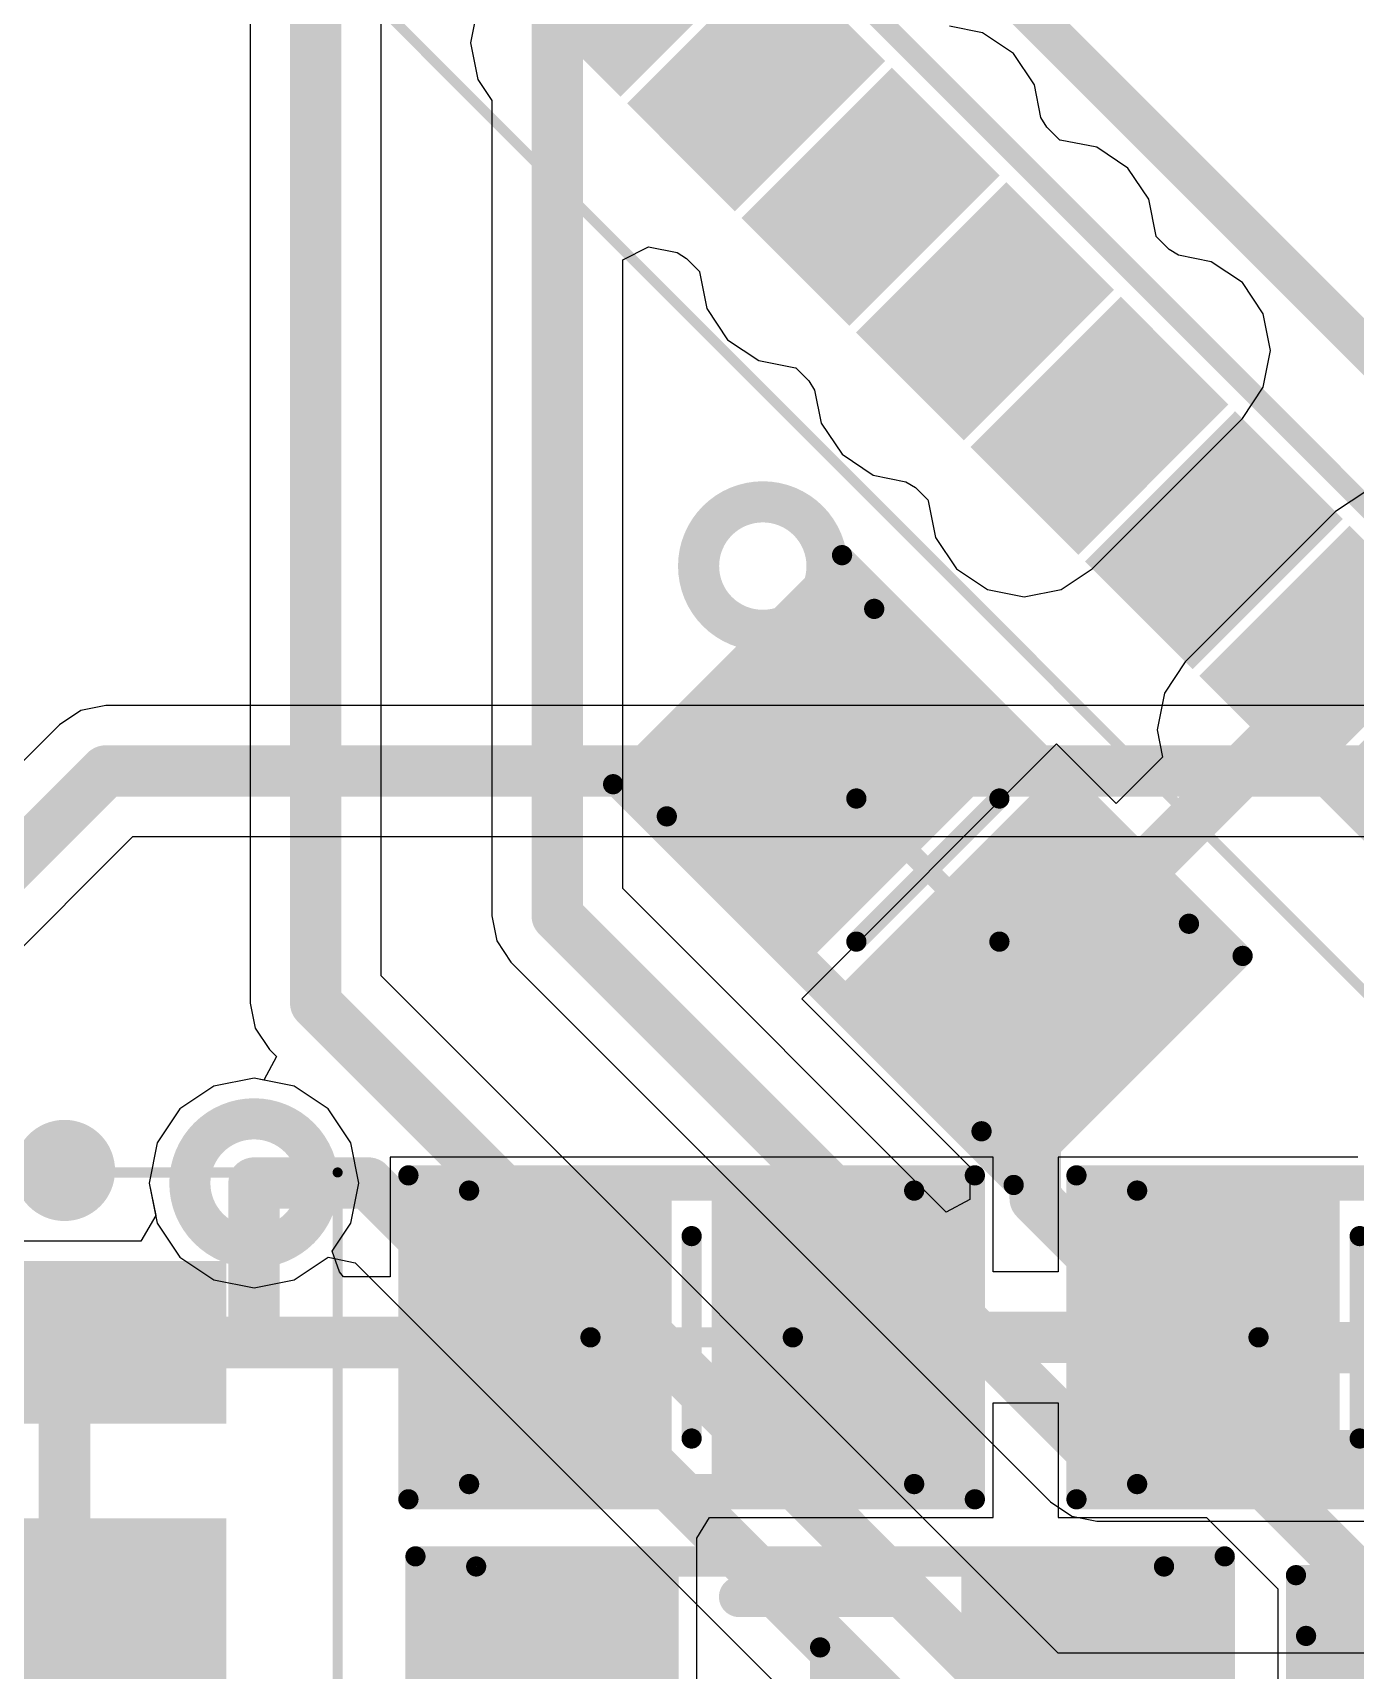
# Model space of a CAD drawing. Header units: millimetres. Extents: x 0.91 to 3, y 1 to 3.
# Drawn here: x 1.6049 to 1.8623, y 1.6153 to 1.9337 of the extents above; entities that cross this region are included whole.
import ezdxf

# ---------------------------------------------------------------- set-up
doc = ezdxf.new("R2010")
doc.units = ezdxf.units.MM
doc.header["$MEASUREMENT"] = 0
for name, color, linetype in [('BottomLayer', 5, 'Continuous'), ('BottomOverlay', 54, 'Continuous'), ('BottomPaste', 16, 'Continuous'), ('BottomSolder', 6, 'Continuous'), ('Mechanical13', 56, 'Continuous'), ('Mechanical15', 56, 'Continuous'), ('MultiLayer', 9, 'Continuous'), ('TopLayer', 1, 'Continuous'), ('TopOverlay', 2, 'Continuous'), ('TopPaste', 8, 'Continuous'), ('TopSolder', 216, 'Continuous')]:
    doc.layers.add(name, color=color, linetype=linetype)

# ---------------------------------------------------------------- blocks, each defined once
blk = doc.blocks.new('C0805_B_119')
at = {"layer": 'BottomLayer'}
for points, const_width in [([(-0.04036, 0.02756), (-0.04036, -0.02756)], 0.02165), ([(-0.0187, 0.02756), (-0.0187, -0.02756)], 0.02165), ([(0.0187, 0.02756), (0.0187, -0.02756)], 0.02165), ([(0.04035, 0.02756), (0.04035, -0.02756)], 0.02165), ([(-0.00787, 0.01378), (-0.05118, 0.01378)], 0.02756), ([(0.05118, 0.01378), (0.00787, 0.01378)], 0.02756), ([(-0.00787, -0.01378), (-0.05118, -0.01378)], 0.02756), ([(0.05118, -0.01378), (0.00787, -0.01378)], 0.02756)]:
    blk.add_lwpolyline(points, dxfattribs=dict(at, const_width=const_width))
at = {"layer": 'BottomLayer', "const_width": 0.02165}
for points in [[(-0.04036, 0, 1), (-0.0187, 0, 1)], [(0.0187, 0, 1), (0.04035, 0, 1)]]:
    blk.add_lwpolyline(points, format="xyb", close=True, dxfattribs=at)
at = {"layer": 'BottomPaste'}
for points, const_width in [([(-0.04036, 0.02756), (-0.04036, -0.02756)], 0.02165), ([(-0.0187, 0.02756), (-0.0187, -0.02756)], 0.02165), ([(0.0187, 0.02756), (0.0187, -0.02756)], 0.02165), ([(0.04035, 0.02756), (0.04035, -0.02756)], 0.02165), ([(-0.00787, 0.01378), (-0.05118, 0.01378)], 0.02756), ([(0.05118, 0.01378), (0.00787, 0.01378)], 0.02756), ([(-0.00787, -0.01378), (-0.05118, -0.01378)], 0.02756), ([(0.05118, -0.01378), (0.00787, -0.01378)], 0.02756)]:
    blk.add_lwpolyline(points, dxfattribs=dict(at, const_width=const_width))
at = {"layer": 'BottomPaste', "const_width": 0.02165}
for points in [[(-0.04036, 0, 1), (-0.0187, 0, 1)], [(0.0187, 0, 1), (0.04035, 0, 1)]]:
    blk.add_lwpolyline(points, format="xyb", close=True, dxfattribs=at)
at = {"layer": 'BottomSolder'}
for points, const_width in [([(-0.04236, 0.03156), (-0.04236, -0.03156)], 0.02565), ([(-0.0167, 0.03156), (-0.0167, -0.03156)], 0.02565), ([(0.0167, 0.03156), (0.0167, -0.03156)], 0.02565), ([(0.04235, 0.03156), (0.04235, -0.03156)], 0.02565), ([(-0.00387, 0.01578), (-0.05518, 0.01578)], 0.03156), ([(0.05518, 0.01578), (0.00387, 0.01578)], 0.03156), ([(-0.00387, -0.01578), (-0.05518, -0.01578)], 0.03156), ([(0.05518, -0.01578), (0.00387, -0.01578)], 0.03156)]:
    blk.add_lwpolyline(points, dxfattribs=dict(at, const_width=const_width))
at = {"layer": 'BottomSolder', "const_width": 0.02565}
for points in [[(-0.04236, 0, 1), (-0.0167, 0, 1)], [(0.0167, 0, 1), (0.04235, 0, 1)]]:
    blk.add_lwpolyline(points, format="xyb", close=True, dxfattribs=at)
at = {"layer": 'Mechanical13', "const_width": 0.00394}
for points in [[(0.04331, 0.02854), (-0.04331, 0.02854)], [(-0.04331, 0.02854), (-0.04331, -0.02854)], [(0.04331, 0.02854), (0.04331, -0.02854)], [(0.04331, -0.02854), (-0.04331, -0.02854)]]:
    blk.add_lwpolyline(points, dxfattribs=at)
at = {"layer": 'Mechanical13', "const_width": 0.00197}
for points in [[(-0.04429, 0.02854, 1), (-0.04232, 0.02854, 1)], [(-0.04429, 0.02854, 1), (-0.04232, 0.02854, 1)], [(0.04232, 0.02854, 1), (0.04429, 0.02854, 1)], [(0.04232, 0.02854, 1), (0.04429, 0.02854, 1)], [(-0.04429, -0.02854, 1), (-0.04232, -0.02854, 1)], [(-0.04429, -0.02854, 1), (-0.04232, -0.02854, 1)], [(0.04232, -0.02854, 1), (0.04429, -0.02854, 1)], [(0.04232, -0.02854, 1), (0.04429, -0.02854, 1)]]:
    blk.add_lwpolyline(points, format="xyb", close=True, dxfattribs=at)
at = {"layer": 'Mechanical15', "const_width": 0.00394}
for points in [[(0.05512, 0.0315), (-0.05512, 0.0315)], [(-0.05512, 0.0315), (-0.05512, -0.0315)], [(0.05512, 0.0315), (0.05512, -0.0315)], [(0, 0.01968), (0, -0.01969)], [(0.01969, 0), (-0.01968, 0)], [(0.05512, -0.0315), (-0.05512, -0.0315)]]:
    blk.add_lwpolyline(points, dxfattribs=at)
at = {"layer": 'Mechanical15', "const_width": 0.00197}
for points in [[(-0.0561, 0.0315, 1), (-0.05413, 0.0315, 1)], [(-0.0561, 0.0315, 1), (-0.05413, 0.0315, 1)], [(0.05413, 0.0315, 1), (0.0561, 0.0315, 1)], [(0.05413, 0.0315, 1), (0.0561, 0.0315, 1)], [(-0.00098, 0.01968, 1), (0.00098, 0.01968, 1)], [(-0.02067, 0, 1), (-0.0187, 0, 1)], [(0.0187, 0, 1), (0.02067, 0, 1)], [(-0.00098, -0.01969, 1), (0.00098, -0.01969, 1)], [(-0.0561, -0.0315, 1), (-0.05413, -0.0315, 1)], [(-0.0561, -0.0315, 1), (-0.05413, -0.0315, 1)], [(0.05413, -0.0315, 1), (0.0561, -0.0315, 1)], [(0.05413, -0.0315, 1), (0.0561, -0.0315, 1)]]:
    blk.add_lwpolyline(points, format="xyb", close=True, dxfattribs=at)
blk = doc.blocks.new('C0805_B_121')
at = {"layer": 'BottomLayer'}
for points, const_width in [([(-0.04036, 0.02756), (-0.04036, -0.02756)], 0.02165), ([(-0.0187, 0.02756), (-0.0187, -0.02756)], 0.02165), ([(0.0187, 0.02756), (0.0187, -0.02756)], 0.02165), ([(0.04035, 0.02756), (0.04035, -0.02756)], 0.02165), ([(-0.00787, 0.01378), (-0.05118, 0.01378)], 0.02756), ([(0.05118, 0.01378), (0.00787, 0.01378)], 0.02756), ([(-0.00787, -0.01378), (-0.05118, -0.01378)], 0.02756), ([(0.05118, -0.01378), (0.00787, -0.01378)], 0.02756)]:
    blk.add_lwpolyline(points, dxfattribs=dict(at, const_width=const_width))
at = {"layer": 'BottomLayer', "const_width": 0.02165}
for points in [[(-0.04036, 0, 1), (-0.0187, 0, 1)], [(0.0187, 0, 1), (0.04035, 0, 1)]]:
    blk.add_lwpolyline(points, format="xyb", close=True, dxfattribs=at)
at = {"layer": 'BottomPaste'}
for points, const_width in [([(-0.04036, 0.02756), (-0.04036, -0.02756)], 0.02165), ([(-0.0187, 0.02756), (-0.0187, -0.02756)], 0.02165), ([(0.0187, 0.02756), (0.0187, -0.02756)], 0.02165), ([(0.04035, 0.02756), (0.04035, -0.02756)], 0.02165), ([(-0.00787, 0.01378), (-0.05118, 0.01378)], 0.02756), ([(0.05118, 0.01378), (0.00787, 0.01378)], 0.02756), ([(-0.00787, -0.01378), (-0.05118, -0.01378)], 0.02756), ([(0.05118, -0.01378), (0.00787, -0.01378)], 0.02756)]:
    blk.add_lwpolyline(points, dxfattribs=dict(at, const_width=const_width))
at = {"layer": 'BottomPaste', "const_width": 0.02165}
for points in [[(-0.04036, 0, 1), (-0.0187, 0, 1)], [(0.0187, 0, 1), (0.04035, 0, 1)]]:
    blk.add_lwpolyline(points, format="xyb", close=True, dxfattribs=at)
at = {"layer": 'BottomSolder'}
for points, const_width in [([(-0.04236, 0.03156), (-0.04236, -0.03156)], 0.02565), ([(-0.0167, 0.03156), (-0.0167, -0.03156)], 0.02565), ([(0.0167, 0.03156), (0.0167, -0.03156)], 0.02565), ([(0.04235, 0.03156), (0.04235, -0.03156)], 0.02565), ([(-0.00387, 0.01578), (-0.05518, 0.01578)], 0.03156), ([(0.05518, 0.01578), (0.00387, 0.01578)], 0.03156), ([(-0.00387, -0.01578), (-0.05518, -0.01578)], 0.03156), ([(0.05518, -0.01578), (0.00387, -0.01578)], 0.03156)]:
    blk.add_lwpolyline(points, dxfattribs=dict(at, const_width=const_width))
at = {"layer": 'BottomSolder', "const_width": 0.02565}
for points in [[(-0.04236, 0, 1), (-0.0167, 0, 1)], [(0.0167, 0, 1), (0.04235, 0, 1)]]:
    blk.add_lwpolyline(points, format="xyb", close=True, dxfattribs=at)
at = {"layer": 'Mechanical13', "const_width": 0.00394}
for points in [[(0.04331, 0.02854), (-0.04331, 0.02854)], [(-0.04331, 0.02854), (-0.04331, -0.02854)], [(0.04331, 0.02854), (0.04331, -0.02854)], [(0.04331, -0.02854), (-0.04331, -0.02854)]]:
    blk.add_lwpolyline(points, dxfattribs=at)
at = {"layer": 'Mechanical13', "const_width": 0.00197}
for points in [[(-0.04429, 0.02854, 1), (-0.04232, 0.02854, 1)], [(-0.04429, 0.02854, 1), (-0.04232, 0.02854, 1)], [(0.04232, 0.02854, 1), (0.04429, 0.02854, 1)], [(0.04232, 0.02854, 1), (0.04429, 0.02854, 1)], [(-0.04429, -0.02854, 1), (-0.04232, -0.02854, 1)], [(-0.04429, -0.02854, 1), (-0.04232, -0.02854, 1)], [(0.04232, -0.02854, 1), (0.04429, -0.02854, 1)], [(0.04232, -0.02854, 1), (0.04429, -0.02854, 1)]]:
    blk.add_lwpolyline(points, format="xyb", close=True, dxfattribs=at)
at = {"layer": 'Mechanical15', "const_width": 0.00394}
for points in [[(0.05512, 0.0315), (-0.05512, 0.0315)], [(-0.05512, 0.0315), (-0.05512, -0.0315)], [(0.05512, 0.0315), (0.05512, -0.0315)], [(0, 0.01968), (0, -0.01969)], [(0.01969, 0), (-0.01968, 0)], [(0.05512, -0.0315), (-0.05512, -0.0315)]]:
    blk.add_lwpolyline(points, dxfattribs=at)
at = {"layer": 'Mechanical15', "const_width": 0.00197}
for points in [[(-0.0561, 0.0315, 1), (-0.05413, 0.0315, 1)], [(-0.0561, 0.0315, 1), (-0.05413, 0.0315, 1)], [(0.05413, 0.0315, 1), (0.0561, 0.0315, 1)], [(0.05413, 0.0315, 1), (0.0561, 0.0315, 1)], [(-0.00098, 0.01968, 1), (0.00098, 0.01968, 1)], [(-0.02067, 0, 1), (-0.0187, 0, 1)], [(0.0187, 0, 1), (0.02067, 0, 1)], [(-0.00098, -0.01969, 1), (0.00098, -0.01969, 1)], [(-0.0561, -0.0315, 1), (-0.05413, -0.0315, 1)], [(-0.0561, -0.0315, 1), (-0.05413, -0.0315, 1)], [(0.05413, -0.0315, 1), (0.0561, -0.0315, 1)], [(0.05413, -0.0315, 1), (0.0561, -0.0315, 1)]]:
    blk.add_lwpolyline(points, format="xyb", close=True, dxfattribs=at)
blk = doc.blocks.new('C0805_146')
at = {"layer": 'Mechanical13', "const_width": 0.00394}
for points in [[(-0.04331, 0.02854), (0.04331, 0.02854)], [(-0.04331, -0.02854), (-0.04331, 0.02854)], [(0.04331, -0.02854), (0.04331, 0.02854)], [(-0.04331, -0.02854), (0.04331, -0.02854)]]:
    blk.add_lwpolyline(points, dxfattribs=at)
at = {"layer": 'Mechanical13', "const_width": 0.00197}
for points in [[(-0.04429, 0.02854, 1), (-0.04232, 0.02854, 1)], [(-0.04429, 0.02854, 1), (-0.04232, 0.02854, 1)], [(0.04232, 0.02854, 1), (0.04429, 0.02854, 1)], [(0.04232, 0.02854, 1), (0.04429, 0.02854, 1)], [(-0.04429, -0.02854, 1), (-0.04232, -0.02854, 1)], [(-0.04429, -0.02854, 1), (-0.04232, -0.02854, 1)], [(0.04232, -0.02854, 1), (0.04429, -0.02854, 1)], [(0.04232, -0.02854, 1), (0.04429, -0.02854, 1)]]:
    blk.add_lwpolyline(points, format="xyb", close=True, dxfattribs=at)
at = {"layer": 'Mechanical15', "const_width": 0.00394}
for points in [[(-0.05512, 0.0315), (0.05512, 0.0315)], [(-0.05512, -0.0315), (-0.05512, 0.0315)], [(0.05512, -0.0315), (0.05512, 0.0315)], [(0, -0.01968), (0, 0.01968)], [(-0.01968, 0), (0.01968, 0)], [(-0.05512, -0.0315), (0.05512, -0.0315)]]:
    blk.add_lwpolyline(points, dxfattribs=at)
at = {"layer": 'Mechanical15', "const_width": 0.00197}
for points in [[(-0.0561, 0.0315, 1), (-0.05413, 0.0315, 1)], [(-0.0561, 0.0315, 1), (-0.05413, 0.0315, 1)], [(0.05413, 0.0315, 1), (0.0561, 0.0315, 1)], [(0.05413, 0.0315, 1), (0.0561, 0.0315, 1)], [(-0.00098, 0.01968, 1), (0.00098, 0.01968, 1)], [(-0.02067, 0, 1), (-0.0187, 0, 1)], [(0.0187, 0, 1), (0.02067, 0, 1)], [(-0.00098, -0.01968, 1), (0.00098, -0.01968, 1)], [(-0.0561, -0.0315, 1), (-0.05413, -0.0315, 1)], [(-0.0561, -0.0315, 1), (-0.05413, -0.0315, 1)], [(0.05413, -0.0315, 1), (0.0561, -0.0315, 1)], [(0.05413, -0.0315, 1), (0.0561, -0.0315, 1)]]:
    blk.add_lwpolyline(points, format="xyb", close=True, dxfattribs=at)
at = {"layer": 'TopLayer'}
for points, const_width in [([(-0.04035, -0.02756), (-0.04035, 0.02756)], 0.02165), ([(-0.0187, -0.02756), (-0.0187, 0.02756)], 0.02165), ([(0.0187, -0.02756), (0.0187, 0.02756)], 0.02165), ([(0.04035, -0.02756), (0.04035, 0.02756)], 0.02165), ([(-0.05118, 0.01378), (-0.00787, 0.01378)], 0.02756), ([(0.00787, 0.01378), (0.05118, 0.01378)], 0.02756), ([(-0.05118, -0.01378), (-0.00787, -0.01378)], 0.02756), ([(0.00787, -0.01378), (0.05118, -0.01378)], 0.02756)]:
    blk.add_lwpolyline(points, dxfattribs=dict(at, const_width=const_width))
at = {"layer": 'TopLayer', "const_width": 0.02165}
for points in [[(-0.04035, 0, 1), (-0.0187, 0, 1)], [(0.0187, 0, 1), (0.04035, 0, 1)]]:
    blk.add_lwpolyline(points, format="xyb", close=True, dxfattribs=at)
at = {"layer": 'TopPaste'}
for points, const_width in [([(-0.04035, -0.02756), (-0.04035, 0.02756)], 0.02165), ([(-0.0187, -0.02756), (-0.0187, 0.02756)], 0.02165), ([(0.0187, -0.02756), (0.0187, 0.02756)], 0.02165), ([(0.04035, -0.02756), (0.04035, 0.02756)], 0.02165), ([(-0.05118, 0.01378), (-0.00787, 0.01378)], 0.02756), ([(0.00787, 0.01378), (0.05118, 0.01378)], 0.02756), ([(-0.05118, -0.01378), (-0.00787, -0.01378)], 0.02756), ([(0.00787, -0.01378), (0.05118, -0.01378)], 0.02756)]:
    blk.add_lwpolyline(points, dxfattribs=dict(at, const_width=const_width))
at = {"layer": 'TopPaste', "const_width": 0.02165}
for points in [[(-0.04035, 0, 1), (-0.0187, 0, 1)], [(0.0187, 0, 1), (0.04035, 0, 1)]]:
    blk.add_lwpolyline(points, format="xyb", close=True, dxfattribs=at)
at = {"layer": 'TopSolder'}
for points, const_width in [([(-0.04235, -0.03156), (-0.04235, 0.03156)], 0.02565), ([(-0.0167, -0.03156), (-0.0167, 0.03156)], 0.02565), ([(0.0167, -0.03156), (0.0167, 0.03156)], 0.02565), ([(0.04235, -0.03156), (0.04235, 0.03156)], 0.02565), ([(-0.05518, 0.01578), (-0.00387, 0.01578)], 0.03156), ([(0.00387, 0.01578), (0.05518, 0.01578)], 0.03156), ([(-0.05518, -0.01578), (-0.00387, -0.01578)], 0.03156), ([(0.00387, -0.01578), (0.05518, -0.01578)], 0.03156)]:
    blk.add_lwpolyline(points, dxfattribs=dict(at, const_width=const_width))
at = {"layer": 'TopSolder', "const_width": 0.02565}
for points in [[(-0.04235, 0, 1), (-0.0167, 0, 1)], [(0.0167, 0, 1), (0.04235, 0, 1)]]:
    blk.add_lwpolyline(points, format="xyb", close=True, dxfattribs=at)
blk = doc.blocks.new('C1206_B_177')
at = {"layer": 'BottomLayer'}
for points, const_width in [([(-0.06398, 0.03346), (-0.06398, -0.03346)], 0.02165), ([(-0.04232, 0.03346), (-0.04232, -0.03346)], 0.02165), ([(0.04232, 0.03346), (0.04232, -0.03346)], 0.02165), ([(0.06398, 0.03346), (0.06398, -0.03346)], 0.02165), ([(-0.0315, 0.01673), (-0.0748, 0.01673)], 0.03346), ([(0.0748, 0.01673), (0.0315, 0.01673)], 0.03346), ([(-0.0315, -0.01673), (-0.0748, -0.01673)], 0.03346), ([(0.0748, -0.01673), (0.0315, -0.01673)], 0.03346)]:
    blk.add_lwpolyline(points, dxfattribs=dict(at, const_width=const_width))
at = {"layer": 'BottomLayer', "const_width": 0.02165}
for points in [[(-0.06398, 0, 1), (-0.04232, 0, 1)], [(0.04232, 0, 1), (0.06398, 0, 1)]]:
    blk.add_lwpolyline(points, format="xyb", close=True, dxfattribs=at)
at = {"layer": 'BottomOverlay', "const_width": 0.00787}
for points in [[(0.01575, 0.02953), (-0.01575, 0.02953)], [(0.01575, -0.02953), (-0.01575, -0.02953)]]:
    blk.add_lwpolyline(points, dxfattribs=at)
at = {"layer": 'BottomOverlay', "const_width": 0.00394}
for points in [[(-0.01772, 0.02953, 1), (-0.01378, 0.02953, 1)], [(0.01378, 0.02953, 1), (0.01772, 0.02953, 1)], [(-0.01772, -0.02953, 1), (-0.01378, -0.02953, 1)], [(0.01378, -0.02953, 1), (0.01772, -0.02953, 1)]]:
    blk.add_lwpolyline(points, format="xyb", close=True, dxfattribs=at)
at = {"layer": 'BottomPaste'}
for points, const_width in [([(-0.06398, 0.03346), (-0.06398, -0.03346)], 0.02165), ([(-0.04232, 0.03346), (-0.04232, -0.03346)], 0.02165), ([(0.04232, 0.03346), (0.04232, -0.03346)], 0.02165), ([(0.06398, 0.03346), (0.06398, -0.03346)], 0.02165), ([(-0.0315, 0.01673), (-0.0748, 0.01673)], 0.03346), ([(0.0748, 0.01673), (0.0315, 0.01673)], 0.03346), ([(-0.0315, -0.01673), (-0.0748, -0.01673)], 0.03346), ([(0.0748, -0.01673), (0.0315, -0.01673)], 0.03346)]:
    blk.add_lwpolyline(points, dxfattribs=dict(at, const_width=const_width))
at = {"layer": 'BottomPaste', "const_width": 0.02165}
for points in [[(-0.06398, 0, 1), (-0.04232, 0, 1)], [(0.04232, 0, 1), (0.06398, 0, 1)]]:
    blk.add_lwpolyline(points, format="xyb", close=True, dxfattribs=at)
at = {"layer": 'BottomSolder'}
for points, const_width in [([(-0.06598, 0.03746), (-0.06598, -0.03746)], 0.02565), ([(-0.04032, 0.03746), (-0.04032, -0.03746)], 0.02565), ([(0.04032, 0.03746), (0.04032, -0.03746)], 0.02565), ([(0.06598, 0.03746), (0.06598, -0.03746)], 0.02565), ([(-0.0275, 0.01873), (-0.0788, 0.01873)], 0.03746), ([(0.0788, 0.01873), (0.0275, 0.01873)], 0.03746), ([(-0.0275, -0.01873), (-0.0788, -0.01873)], 0.03746), ([(0.0788, -0.01873), (0.0275, -0.01873)], 0.03746)]:
    blk.add_lwpolyline(points, dxfattribs=dict(at, const_width=const_width))
at = {"layer": 'BottomSolder', "const_width": 0.02565}
for points in [[(-0.06598, 0, 1), (-0.04032, 0, 1)], [(0.04032, 0, 1), (0.06598, 0, 1)]]:
    blk.add_lwpolyline(points, format="xyb", close=True, dxfattribs=at)
at = {"layer": 'Mechanical13', "const_width": 0.00394}
for points in [[(0.06693, 0.03543), (-0.06693, 0.03543)], [(-0.06693, 0.03543), (-0.06693, -0.03543)], [(0.06693, 0.03543), (0.06693, -0.03543)], [(0.06693, -0.03543), (-0.06693, -0.03543)]]:
    blk.add_lwpolyline(points, dxfattribs=at)
at = {"layer": 'Mechanical13', "const_width": 0.00197}
for points in [[(-0.06791, 0.03543, 1), (-0.06594, 0.03543, 1)], [(-0.06791, 0.03543, 1), (-0.06594, 0.03543, 1)], [(0.06595, 0.03543, 1), (0.06791, 0.03543, 1)], [(0.06595, 0.03543, 1), (0.06791, 0.03543, 1)], [(-0.06791, -0.03543, 1), (-0.06594, -0.03543, 1)], [(-0.06791, -0.03543, 1), (-0.06594, -0.03543, 1)], [(0.06595, -0.03543, 1), (0.06791, -0.03543, 1)], [(0.06595, -0.03543, 1), (0.06791, -0.03543, 1)]]:
    blk.add_lwpolyline(points, format="xyb", close=True, dxfattribs=at)
at = {"layer": 'Mechanical15', "const_width": 0.00394}
for points in [[(0.07874, 0.0374), (-0.07874, 0.0374)], [(-0.07874, 0.0374), (-0.07874, -0.0374)], [(0.07874, 0.0374), (0.07874, -0.0374)], [(0, 0.01968), (0, -0.01969)], [(0.01969, 0), (-0.01968, 0)], [(0.07874, -0.0374), (-0.07874, -0.0374)]]:
    blk.add_lwpolyline(points, dxfattribs=at)
at = {"layer": 'Mechanical15', "const_width": 0.00197}
for points in [[(-0.07972, 0.0374, 1), (-0.07776, 0.0374, 1)], [(-0.07972, 0.0374, 1), (-0.07776, 0.0374, 1)], [(0.07776, 0.0374, 1), (0.07972, 0.0374, 1)], [(0.07776, 0.0374, 1), (0.07972, 0.0374, 1)], [(-0.00098, 0.01968, 1), (0.00098, 0.01968, 1)], [(-0.02067, 0, 1), (-0.0187, 0, 1)], [(0.0187, 0, 1), (0.02067, 0, 1)], [(-0.00098, -0.01969, 1), (0.00098, -0.01969, 1)], [(-0.07972, -0.0374, 1), (-0.07776, -0.0374, 1)], [(-0.07972, -0.0374, 1), (-0.07776, -0.0374, 1)], [(0.07776, -0.0374, 1), (0.07972, -0.0374, 1)], [(0.07776, -0.0374, 1), (0.07972, -0.0374, 1)]]:
    blk.add_lwpolyline(points, format="xyb", close=True, dxfattribs=at)
blk = doc.blocks.new('C1206_B_179')
at = {"layer": 'BottomLayer'}
for points, const_width in [([(-0.06398, 0.03346), (-0.06398, -0.03346)], 0.02165), ([(-0.04232, 0.03346), (-0.04232, -0.03346)], 0.02165), ([(0.04232, 0.03346), (0.04232, -0.03346)], 0.02165), ([(0.06398, 0.03346), (0.06398, -0.03346)], 0.02165), ([(-0.0315, 0.01673), (-0.0748, 0.01673)], 0.03346), ([(0.0748, 0.01673), (0.0315, 0.01673)], 0.03346), ([(-0.0315, -0.01673), (-0.0748, -0.01673)], 0.03346), ([(0.0748, -0.01673), (0.0315, -0.01673)], 0.03346)]:
    blk.add_lwpolyline(points, dxfattribs=dict(at, const_width=const_width))
at = {"layer": 'BottomLayer', "const_width": 0.02165}
for points in [[(-0.06398, 0, 1), (-0.04232, 0, 1)], [(0.04232, 0, 1), (0.06398, 0, 1)]]:
    blk.add_lwpolyline(points, format="xyb", close=True, dxfattribs=at)
at = {"layer": 'BottomOverlay', "const_width": 0.00787}
for points in [[(-0.01575, 0.02953), (0.01575, 0.02953)], [(-0.01575, -0.02953), (0.01575, -0.02953)]]:
    blk.add_lwpolyline(points, dxfattribs=at)
at = {"layer": 'BottomOverlay', "const_width": 0.00394}
for points in [[(-0.01772, 0.02953, 1), (-0.01378, 0.02953, 1)], [(0.01378, 0.02953, 1), (0.01772, 0.02953, 1)], [(-0.01772, -0.02953, 1), (-0.01378, -0.02953, 1)], [(0.01378, -0.02953, 1), (0.01772, -0.02953, 1)]]:
    blk.add_lwpolyline(points, format="xyb", close=True, dxfattribs=at)
at = {"layer": 'BottomPaste'}
for points, const_width in [([(-0.06398, 0.03346), (-0.06398, -0.03346)], 0.02165), ([(-0.04232, 0.03346), (-0.04232, -0.03346)], 0.02165), ([(0.04232, 0.03346), (0.04232, -0.03346)], 0.02165), ([(0.06398, 0.03346), (0.06398, -0.03346)], 0.02165), ([(-0.0315, 0.01673), (-0.0748, 0.01673)], 0.03346), ([(0.0748, 0.01673), (0.0315, 0.01673)], 0.03346), ([(-0.0315, -0.01673), (-0.0748, -0.01673)], 0.03346), ([(0.0748, -0.01673), (0.0315, -0.01673)], 0.03346)]:
    blk.add_lwpolyline(points, dxfattribs=dict(at, const_width=const_width))
at = {"layer": 'BottomPaste', "const_width": 0.02165}
for points in [[(-0.06398, 0, 1), (-0.04232, 0, 1)], [(0.04232, 0, 1), (0.06398, 0, 1)]]:
    blk.add_lwpolyline(points, format="xyb", close=True, dxfattribs=at)
at = {"layer": 'BottomSolder'}
for points, const_width in [([(-0.06598, 0.03746), (-0.06598, -0.03746)], 0.02565), ([(-0.04032, 0.03746), (-0.04032, -0.03746)], 0.02565), ([(0.04032, 0.03746), (0.04032, -0.03746)], 0.02565), ([(0.06598, 0.03746), (0.06598, -0.03746)], 0.02565), ([(-0.0275, 0.01873), (-0.0788, 0.01873)], 0.03746), ([(0.0788, 0.01873), (0.0275, 0.01873)], 0.03746), ([(-0.0275, -0.01873), (-0.0788, -0.01873)], 0.03746), ([(0.0788, -0.01873), (0.0275, -0.01873)], 0.03746)]:
    blk.add_lwpolyline(points, dxfattribs=dict(at, const_width=const_width))
at = {"layer": 'BottomSolder', "const_width": 0.02565}
for points in [[(-0.06598, 0, 1), (-0.04032, 0, 1)], [(0.04032, 0, 1), (0.06598, 0, 1)]]:
    blk.add_lwpolyline(points, format="xyb", close=True, dxfattribs=at)
at = {"layer": 'Mechanical13', "const_width": 0.00394}
for points in [[(-0.06693, 0.03543), (0.06693, 0.03543)], [(-0.06693, 0.03543), (-0.06693, -0.03543)], [(0.06693, 0.03543), (0.06693, -0.03543)], [(-0.06693, -0.03543), (0.06693, -0.03543)]]:
    blk.add_lwpolyline(points, dxfattribs=at)
at = {"layer": 'Mechanical13', "const_width": 0.00197}
for points in [[(-0.06791, 0.03543, 1), (-0.06595, 0.03543, 1)], [(-0.06791, 0.03543, 1), (-0.06595, 0.03543, 1)], [(0.06595, 0.03543, 1), (0.06791, 0.03543, 1)], [(0.06595, 0.03543, 1), (0.06791, 0.03543, 1)], [(-0.06791, -0.03543, 1), (-0.06595, -0.03543, 1)], [(-0.06791, -0.03543, 1), (-0.06595, -0.03543, 1)], [(0.06595, -0.03543, 1), (0.06791, -0.03543, 1)], [(0.06595, -0.03543, 1), (0.06791, -0.03543, 1)]]:
    blk.add_lwpolyline(points, format="xyb", close=True, dxfattribs=at)
at = {"layer": 'Mechanical15', "const_width": 0.00394}
for points in [[(-0.07874, 0.0374), (0.07874, 0.0374)], [(-0.07874, 0.0374), (-0.07874, -0.0374)], [(0.07874, 0.0374), (0.07874, -0.0374)], [(0, 0.01969), (0, -0.01968)], [(-0.01968, 0), (0.01969, 0)], [(-0.07874, -0.0374), (0.07874, -0.0374)]]:
    blk.add_lwpolyline(points, dxfattribs=at)
at = {"layer": 'Mechanical15', "const_width": 0.00197}
for points in [[(-0.07972, 0.0374, 1), (-0.07776, 0.0374, 1)], [(-0.07972, 0.0374, 1), (-0.07776, 0.0374, 1)], [(0.07776, 0.0374, 1), (0.07972, 0.0374, 1)], [(0.07776, 0.0374, 1), (0.07972, 0.0374, 1)], [(-0.00098, 0.01969, 1), (0.00098, 0.01969, 1)], [(-0.02067, 0, 1), (-0.0187, 0, 1)], [(0.0187, 0, 1), (0.02067, 0, 1)], [(-0.00098, -0.01968, 1), (0.00098, -0.01968, 1)], [(-0.07972, -0.0374, 1), (-0.07776, -0.0374, 1)], [(-0.07972, -0.0374, 1), (-0.07776, -0.0374, 1)], [(0.07776, -0.0374, 1), (0.07972, -0.0374, 1)], [(0.07776, -0.0374, 1), (0.07972, -0.0374, 1)]]:
    blk.add_lwpolyline(points, format="xyb", close=True, dxfattribs=at)
blk = doc.blocks.new('TI_D14_N_B_219')
at = {"layer": 'BottomLayer', "const_width": 0.01181}
for points in [[(-0.12598, -0.09409), (-0.06299, -0.09409)], [(-0.12598, -0.10591), (-0.06299, -0.10591)], [(-0.12598, -0.14409), (-0.06299, -0.14409)], [(-0.12598, -0.15591), (-0.06299, -0.15591)]]:
    blk.add_lwpolyline(points, dxfattribs=at)
for points in [[(-0.12598, -0.10591, 1), (-0.12598, -0.09409)], [(-0.12598, -0.15591, 1), (-0.12598, -0.14409)]]:
    blk.add_lwpolyline(points, format="xyb", dxfattribs=at)
for points in [[(-0.10039, -0.1, 1), (-0.08858, -0.1, 1)], [(-0.10039, -0.15, 1), (-0.08858, -0.15, 1)]]:
    blk.add_lwpolyline(points, format="xyb", close=True, dxfattribs=at)
at = {"layer": 'BottomOverlay'}
for points, const_width in [([(-0.08957, -0.18346, 1), (-0.09941, -0.18346, 1)], 0.00984), ([(-0.10187, -0.18346, 1), (-0.09695, -0.18346, 1)], 0.00492), ([(-0.09203, -0.18346, 1), (-0.08711, -0.18346, 1)], 0.00492)]:
    blk.add_lwpolyline(points, format="xyb", close=True, dxfattribs=dict(at, const_width=const_width))
at = {"layer": 'BottomPaste', "const_width": 0.01181}
for points in [[(-0.12598, -0.09409), (-0.06299, -0.09409)], [(-0.12598, -0.10591), (-0.06299, -0.10591)], [(-0.12598, -0.14409), (-0.06299, -0.14409)], [(-0.12598, -0.15591), (-0.06299, -0.15591)]]:
    blk.add_lwpolyline(points, dxfattribs=at)
for points in [[(-0.12598, -0.10591, 1), (-0.12598, -0.09409)], [(-0.12598, -0.15591, 1), (-0.12598, -0.14409)]]:
    blk.add_lwpolyline(points, format="xyb", dxfattribs=at)
for points in [[(-0.10039, -0.1, 1), (-0.08858, -0.1, 1)], [(-0.10039, -0.15, 1), (-0.08858, -0.15, 1)]]:
    blk.add_lwpolyline(points, format="xyb", close=True, dxfattribs=at)
at = {"layer": 'BottomSolder', "const_width": 0.01581}
for points in [[(-0.12598, -0.09209), (-0.06299, -0.09209)], [(-0.12598, -0.10791), (-0.06299, -0.10791)], [(-0.12598, -0.14209), (-0.06299, -0.14209)], [(-0.12598, -0.15791), (-0.06299, -0.15791)]]:
    blk.add_lwpolyline(points, dxfattribs=at)
for points in [[(-0.12598, -0.10791, 1), (-0.12598, -0.09209)], [(-0.12598, -0.15791, 1), (-0.12598, -0.14209)]]:
    blk.add_lwpolyline(points, format="xyb", dxfattribs=at)
for points in [[(-0.10239, -0.1, 1), (-0.08658, -0.1, 1)], [(-0.10239, -0.15, 1), (-0.08658, -0.15, 1)]]:
    blk.add_lwpolyline(points, format="xyb", close=True, dxfattribs=at)
at = {"layer": 'Mechanical15', "const_width": 0.00197}
for points in [[(-0.14764, 0.18307), (-0.14764, -0.18307)], [(0.14764, -0.18307), (-0.14764, -0.18307)]]:
    blk.add_lwpolyline(points, dxfattribs=at)
at = {"layer": 'Mechanical15', "const_width": 0.000984}
blk.add_lwpolyline([(-0.14813, -0.18307, 1), (-0.14715, -0.18307, 1)], format="xyb", close=True, dxfattribs=at)
blk.add_lwpolyline([(-0.14813, -0.18307, 1), (-0.14715, -0.18307, 1)], format="xyb", close=True, dxfattribs=at)
blk = doc.blocks.new('MCHP_TQFP_PT44_N_226')
at = {"layer": 'Mechanical13', "const_width": 0.00394}
blk.add_lwpolyline([(-0.19685, 0.19685), (-0.19685, -0.19685)], dxfattribs=at)
at = {"layer": 'Mechanical15', "const_width": 0.00197}
blk.add_lwpolyline([(-0.26378, 0.26378), (-0.26378, -0.26378)], dxfattribs=at)
at = {"layer": 'TopLayer', "const_width": 0.01083}
for points in [[(-0.20177, 0.16289), (-0.24311, 0.16289)], [(-0.20177, 0.15207), (-0.24311, 0.15207)], [(-0.20177, 0.1314), (-0.24311, 0.1314)], [(-0.20177, 0.12057), (-0.24311, 0.12057)], [(-0.20177, 0.0999), (-0.24311, 0.0999)], [(-0.20177, 0.08907), (-0.24311, 0.08907)], [(-0.20177, 0.0684), (-0.24311, 0.0684)], [(-0.20177, 0.05758), (-0.24311, 0.05758)], [(-0.20177, 0.03691), (-0.24311, 0.03691)], [(-0.20177, 0.02608), (-0.24311, 0.02608)], [(-0.20177, 0.00541), (-0.24311, 0.00541)], [(-0.20177, -0.00541), (-0.24311, -0.00541)], [(-0.20177, -0.02608), (-0.24311, -0.02608)], [(-0.20177, -0.03691), (-0.24311, -0.03691)], [(-0.20177, -0.05758), (-0.24311, -0.05758)]]:
    blk.add_lwpolyline(points, dxfattribs=at)
for points in [[(-0.24311, 0.15207, 1), (-0.24311, 0.16289)], [(-0.24311, 0.12057, 1), (-0.24311, 0.1314)], [(-0.20177, 0.1314, 1), (-0.20177, 0.12057)], [(-0.24311, 0.08907, 1), (-0.24311, 0.0999)], [(-0.20177, 0.0999, 1), (-0.20177, 0.08907)], [(-0.24311, 0.05758, 1), (-0.24311, 0.0684)], [(-0.20177, 0.0684, 1), (-0.20177, 0.05758)], [(-0.24311, 0.02608, 1), (-0.24311, 0.03691)], [(-0.20177, 0.03691, 1), (-0.20177, 0.02608)], [(-0.24311, -0.00541, 1), (-0.24311, 0.00541)], [(-0.20177, 0.00541, 1), (-0.20177, -0.00541)], [(-0.24311, -0.03691, 1), (-0.24311, -0.02608)], [(-0.20177, -0.02608, 1), (-0.20177, -0.03691)], [(-0.24311, -0.06841, 1), (-0.24311, -0.05758)]]:
    blk.add_lwpolyline(points, format="xyb", dxfattribs=at)
for points in [[(-0.22785, 0.12598, 1), (-0.21703, 0.12598, 1)], [(-0.22785, 0.09449, 1), (-0.21703, 0.09449, 1)], [(-0.22785, 0.06299, 1), (-0.21703, 0.06299, 1)], [(-0.22785, 0.0315, 1), (-0.21703, 0.0315, 1)], [(-0.22785, 0, 1), (-0.21703, 0, 1)], [(-0.22785, -0.0315, 1), (-0.21703, -0.0315, 1)]]:
    blk.add_lwpolyline(points, format="xyb", close=True, dxfattribs=at)
at = {"layer": 'TopOverlay', "const_width": 0.00787}
blk.add_lwpolyline([(-0.1752, 0.1752), (-0.1752, -0.1752)], dxfattribs=at)
at = {"layer": 'TopPaste', "const_width": 0.01083}
for points in [[(-0.20177, 0.16289), (-0.24311, 0.16289)], [(-0.20177, 0.15207), (-0.24311, 0.15207)], [(-0.20177, 0.1314), (-0.24311, 0.1314)], [(-0.20177, 0.12057), (-0.24311, 0.12057)], [(-0.20177, 0.0999), (-0.24311, 0.0999)], [(-0.20177, 0.08907), (-0.24311, 0.08907)], [(-0.20177, 0.0684), (-0.24311, 0.0684)], [(-0.20177, 0.05758), (-0.24311, 0.05758)], [(-0.20177, 0.03691), (-0.24311, 0.03691)], [(-0.20177, 0.02608), (-0.24311, 0.02608)], [(-0.20177, 0.00541), (-0.24311, 0.00541)], [(-0.20177, -0.00541), (-0.24311, -0.00541)], [(-0.20177, -0.02608), (-0.24311, -0.02608)], [(-0.20177, -0.03691), (-0.24311, -0.03691)], [(-0.20177, -0.05758), (-0.24311, -0.05758)]]:
    blk.add_lwpolyline(points, dxfattribs=at)
for points in [[(-0.24311, 0.15207, 1), (-0.24311, 0.16289)], [(-0.24311, 0.12057, 1), (-0.24311, 0.1314)], [(-0.20177, 0.1314, 1), (-0.20177, 0.12057)], [(-0.24311, 0.08907, 1), (-0.24311, 0.0999)], [(-0.20177, 0.0999, 1), (-0.20177, 0.08907)], [(-0.24311, 0.05758, 1), (-0.24311, 0.0684)], [(-0.20177, 0.0684, 1), (-0.20177, 0.05758)], [(-0.24311, 0.02608, 1), (-0.24311, 0.03691)], [(-0.20177, 0.03691, 1), (-0.20177, 0.02608)], [(-0.24311, -0.00541, 1), (-0.24311, 0.00541)], [(-0.20177, 0.00541, 1), (-0.20177, -0.00541)], [(-0.24311, -0.03691, 1), (-0.24311, -0.02608)], [(-0.20177, -0.02608, 1), (-0.20177, -0.03691)], [(-0.24311, -0.06841, 1), (-0.24311, -0.05758)]]:
    blk.add_lwpolyline(points, format="xyb", dxfattribs=at)
for points in [[(-0.22785, 0.12598, 1), (-0.21703, 0.12598, 1)], [(-0.22785, 0.09449, 1), (-0.21703, 0.09449, 1)], [(-0.22785, 0.06299, 1), (-0.21703, 0.06299, 1)], [(-0.22785, 0.0315, 1), (-0.21703, 0.0315, 1)], [(-0.22785, 0, 1), (-0.21703, 0, 1)], [(-0.22785, -0.0315, 1), (-0.21703, -0.0315, 1)]]:
    blk.add_lwpolyline(points, format="xyb", close=True, dxfattribs=at)
at = {"layer": 'TopSolder', "const_width": 0.01483}
for points in [[(-0.20177, 0.16489), (-0.24311, 0.16489)], [(-0.20177, 0.15007), (-0.24311, 0.15007)], [(-0.20177, 0.1334), (-0.24311, 0.1334)], [(-0.20177, 0.11857), (-0.24311, 0.11857)], [(-0.20177, 0.1019), (-0.24311, 0.1019)], [(-0.20177, 0.08707), (-0.24311, 0.08707)], [(-0.20177, 0.0704), (-0.24311, 0.0704)], [(-0.20177, 0.05558), (-0.24311, 0.05558)], [(-0.20177, 0.03891), (-0.24311, 0.03891)], [(-0.20177, 0.02408), (-0.24311, 0.02408)], [(-0.20177, 0.00741), (-0.24311, 0.00741)], [(-0.20177, -0.00741), (-0.24311, -0.00741)], [(-0.20177, -0.02408), (-0.24311, -0.02408)], [(-0.20177, -0.03891), (-0.24311, -0.03891)], [(-0.20177, -0.05558), (-0.24311, -0.05558)]]:
    blk.add_lwpolyline(points, dxfattribs=at)
for points in [[(-0.24311, 0.15007, 1), (-0.24311, 0.16489)], [(-0.24311, 0.11857, 1), (-0.24311, 0.1334)], [(-0.20177, 0.1334, 1), (-0.20177, 0.11857)], [(-0.24311, 0.08707, 1), (-0.24311, 0.1019)], [(-0.20177, 0.1019, 1), (-0.20177, 0.08707)], [(-0.24311, 0.05558, 1), (-0.24311, 0.0704)], [(-0.20177, 0.0704, 1), (-0.20177, 0.05558)], [(-0.24311, 0.02408, 1), (-0.24311, 0.03891)], [(-0.20177, 0.03891, 1), (-0.20177, 0.02408)], [(-0.24311, -0.00741, 1), (-0.24311, 0.00741)], [(-0.20177, 0.00741, 1), (-0.20177, -0.00741)], [(-0.24311, -0.03891, 1), (-0.24311, -0.02408)], [(-0.20177, -0.02408, 1), (-0.20177, -0.03891)], [(-0.24311, -0.07041, 1), (-0.24311, -0.05558)]]:
    blk.add_lwpolyline(points, format="xyb", dxfattribs=at)
for points in [[(-0.22985, 0.15748, 1), (-0.21503, 0.15748, 1)], [(-0.22985, 0.12598, 1), (-0.21503, 0.12598, 1)], [(-0.22985, 0.09449, 1), (-0.21503, 0.09449, 1)], [(-0.22985, 0.06299, 1), (-0.21503, 0.06299, 1)], [(-0.22985, 0.0315, 1), (-0.21503, 0.0315, 1)], [(-0.22985, 0, 1), (-0.21503, 0, 1)], [(-0.22985, -0.0315, 1), (-0.21503, -0.0315, 1)]]:
    blk.add_lwpolyline(points, format="xyb", close=True, dxfattribs=at)

msp = doc.modelspace()

# ---------------------------------------------------------------- linework, layer by layer
at = {"layer": 'BottomLayer'}
for p, q in [((1.61915, 1.80289), (1.61427, 1.80192)), ((1.95004, 1.80289), (1.61915, 1.80289)), ((1.61427, 1.80192), (1.61014, 1.79916)), ((1.61014, 1.79916), (1.50272, 1.69174)), ((1.51701, 1.66999), (1.62443, 1.77741)), ((1.62443, 1.77741), (1.95004, 1.77741)), ((1.648, 1.73039), (1.6402, 1.72884)), ((1.6558, 1.72884), (1.648, 1.73039)), ((1.6402, 1.72884), (1.63358, 1.72442)), ((1.66242, 1.72442), (1.6558, 1.72884)), ((1.63358, 1.72442), (1.62916, 1.7178)), ((1.66684, 1.7178), (1.66242, 1.72442)), ((1.62916, 1.7178), (1.62761, 1.71)), ((1.66839, 1.71), (1.66684, 1.7178)), ((1.72852, 1.71506), (1.67447, 1.71506)), ((1.67447, 1.71506), (1.67447, 1.69174)), ((1.73352, 1.71506), (1.72852, 1.71506)), ((1.73778, 1.71506), (1.73352, 1.71506)), ((1.79183, 1.71506), (1.73778, 1.71506)), ((1.79183, 1.69274), (1.79183, 1.71506)), ((1.85852, 1.71506), (1.80447, 1.71506)), ((1.80447, 1.71506), (1.80447, 1.69274)), ((1.86278, 1.71506), (1.85852, 1.71506)), ((1.62761, 1.71), (1.62886, 1.70369)), ((1.66684, 1.7022), (1.66839, 1.71)), ((1.62886, 1.70369), (1.62595, 1.69869)), ((1.6632, 1.69674), (1.66684, 1.7022)), ((1.62595, 1.69869), (1.57961, 1.69869)), ((1.66464, 1.69274), (1.6632, 1.69674)), ((1.66541, 1.69174), (1.66464, 1.69274)), ((1.67447, 1.69174), (1.66541, 1.69174)), ((1.80447, 1.69274), (1.79183, 1.69274)), ((1.79183, 1.64494), (1.79183, 1.66726)), ((1.79183, 1.66726), (1.80447, 1.66726)), ((1.80447, 1.66726), (1.80447, 1.64494)), ((1.73415, 1.64096), (1.73662, 1.64494)), ((1.73662, 1.64494), (1.73778, 1.64494)), ((1.73778, 1.64494), (1.79183, 1.64494)), ((1.80447, 1.64494), (1.83333, 1.64494)), ((1.83333, 1.64494), (1.84719, 1.63109)), ((1.73415, 1.63994), (1.73415, 1.64096)), ((1.73415, 1.55904), (1.73415, 1.63994)), ((1.84719, 1.63109), (1.84719, 1.579))]:
    msp.add_line(p, q, dxfattribs=at)
for points, const_width in [([(1.7365, 1.83, 1), (1.7575, 1.83, 1)], 0.004), ([(1.61665, 1.79015, 1), (1.62165, 1.79015, 1)], 0.005), ([(1.61665, 1.79015, 1), (1.62165, 1.79015, 1)], 0.005), ([(1.6375, 1.71, 1), (1.6585, 1.71, 1)], 0.004), ([(1.6455, 1.71, 1), (1.6505, 1.71, 1)], 0.005), ([(1.68292, 1.68, 1), (1.68792, 1.68, 1)], 0.005), ([(1.68347, 1.68, 1), (1.68847, 1.68, 1)], 0.005), ([(1.68347, 1.68, 1), (1.68847, 1.68, 1)], 0.005), ([(1.68347, 1.68, 1), (1.68847, 1.68, 1)], 0.005), ([(1.70112, 1.68, 1), (1.70612, 1.68, 1)], 0.005), ([(1.76018, 1.68, 1), (1.76518, 1.68, 1)], 0.005), ([(1.83112, 1.68, 1), (1.83612, 1.68, 1)], 0.005), ([(1.83112, 1.68, 1), (1.83612, 1.68, 1)], 0.005), ([(1.60861, 1.679, 1), (1.61361, 1.679, 1)], 0.005), ([(1.60861, 1.679, 1), (1.61361, 1.679, 1)], 0.005), ([(1.6455, 1.679, 1), (1.6505, 1.679, 1)], 0.005), ([(1.6455, 1.679, 1), (1.6505, 1.679, 1)], 0.005), ([(1.6455, 1.679, 1), (1.6505, 1.679, 1)], 0.005), ([(1.68447, 1.679, 1), (1.68947, 1.679, 1)], 0.005), ([(1.68447, 1.679, 1), (1.68947, 1.679, 1)], 0.005), ([(1.83112, 1.66268, 1), (1.83612, 1.66268, 1)], 0.005), ([(1.83112, 1.66268, 1), (1.83612, 1.66268, 1)], 0.005), ([(1.60861, 1.629, 1), (1.61361, 1.629, 1)], 0.005), ([(1.60861, 1.629, 1), (1.61361, 1.629, 1)], 0.005)]:
    msp.add_lwpolyline(points, format="xyb", close=True, dxfattribs=dict(at, const_width=const_width))
at = {"layer": 'BottomLayer', "const_width": 0.01}
for points in [[(1.508, 1.679), (1.61915, 1.79015)], [(1.61915, 1.79015), (1.991, 1.79015)], [(1.648, 1.679), (1.648, 1.71)], [(1.68542, 1.68), (1.68597, 1.68)], [(1.68597, 1.68), (1.70362, 1.68)], [(1.68597, 1.68), (1.68697, 1.679)], [(1.76268, 1.68), (1.83362, 1.68)], [(1.83362, 1.66268), (1.83362, 1.68)], [(1.61111, 1.679), (1.648, 1.679)], [(1.61111, 1.629), (1.61111, 1.679)], [(1.648, 1.679), (1.68697, 1.679)], [(1.83362, 1.66268), (1.88815, 1.60815)], [(1.554, 1.629), (1.61111, 1.629)]]:
    msp.add_lwpolyline(points, dxfattribs=at)
at = {"layer": 'BottomSolder', "const_width": 0.008}
for points in [[(1.7345, 1.83, 1), (1.7595, 1.83, 1)], [(1.6355, 1.71, 1), (1.6605, 1.71, 1)]]:
    msp.add_lwpolyline(points, format="xyb", close=True, dxfattribs=at)
at = {"layer": 'MultiLayer', "const_width": 0.004}
for points in [[(1.7365, 1.83, 1), (1.7575, 1.83, 1)], [(1.6375, 1.71, 1), (1.6585, 1.71, 1)]]:
    msp.add_lwpolyline(points, format="xyb", close=True, dxfattribs=at)
at = {"layer": 'TopLayer'}
for p, q in [((1.64726, 1.98945), (1.64726, 1.745)), ((1.67274, 1.75028), (1.67274, 1.98417)), ((1.69154, 1.93892), (1.69012, 1.93177)), ((1.78973, 1.93372), (1.78335, 1.93499)), ((1.79579, 1.92967), (1.78973, 1.93372)), ((1.69012, 1.93177), (1.69154, 1.92462)), ((1.79984, 1.92361), (1.79579, 1.92967)), ((1.69154, 1.92462), (1.69426, 1.92056)), ((1.69426, 1.92056), (1.69426, 1.762)), ((1.80111, 1.91723), (1.79984, 1.92361)), ((1.80226, 1.91539), (1.80111, 1.91723)), ((1.80479, 1.91286), (1.80226, 1.91539)), ((1.80485, 1.91287), (1.80479, 1.91286)), ((1.812, 1.91145), (1.80485, 1.91287)), ((1.81806, 1.9074), (1.812, 1.91145)), ((1.82211, 1.90134), (1.81806, 1.9074)), ((1.82354, 1.89419), (1.82211, 1.90134)), ((1.71974, 1.88958), (1.72474, 1.89207)), ((1.72474, 1.89207), (1.73031, 1.89097)), ((1.82352, 1.89413), (1.82354, 1.89419)), ((1.82605, 1.8916), (1.82352, 1.89413)), ((1.71974, 1.76728), (1.71974, 1.88958)), ((1.73031, 1.89097), (1.73215, 1.88982)), ((1.73215, 1.88982), (1.73468, 1.88729)), ((1.82789, 1.89045), (1.82605, 1.8916)), ((1.83427, 1.88918), (1.82789, 1.89045)), ((1.84033, 1.88513), (1.83427, 1.88918)), ((1.73468, 1.88729), (1.73466, 1.88723)), ((1.73466, 1.88723), (1.73609, 1.88008)), ((1.84438, 1.87907), (1.84033, 1.88513)), ((1.73609, 1.88008), (1.74014, 1.87402)), ((1.84581, 1.87192), (1.84438, 1.87907)), ((1.74014, 1.87402), (1.7462, 1.86997)), ((1.7462, 1.86997), (1.75335, 1.86854)), ((1.84438, 1.86477), (1.84581, 1.87192)), ((1.75335, 1.86854), (1.75341, 1.86856)), ((1.75341, 1.86856), (1.75594, 1.86603)), ((1.75594, 1.86603), (1.75709, 1.86419)), ((1.75709, 1.86419), (1.75836, 1.85781)), ((1.84033, 1.8587), (1.84438, 1.86477)), ((1.75836, 1.85781), (1.76241, 1.85174)), ((1.8111, 1.82947), (1.84033, 1.8587)), ((1.76241, 1.85174), (1.76847, 1.84769)), ((1.76847, 1.84769), (1.77485, 1.84642)), ((1.77485, 1.84642), (1.77669, 1.84528)), ((1.77669, 1.84528), (1.77922, 1.84275)), ((1.86451, 1.84464), (1.85845, 1.84059)), ((1.77922, 1.84275), (1.7792, 1.84269)), ((1.7792, 1.84269), (1.78063, 1.83554)), ((1.85845, 1.84059), (1.82922, 1.81136)), ((1.78063, 1.83554), (1.78468, 1.82947)), ((1.78468, 1.82947), (1.79074, 1.82542)), ((1.80504, 1.82542), (1.8111, 1.82947)), ((1.79074, 1.82542), (1.79789, 1.824)), ((1.79789, 1.824), (1.80504, 1.82542)), ((1.82922, 1.81136), (1.82517, 1.8053)), ((1.82517, 1.8053), (1.82375, 1.79814)), ((1.82375, 1.79814), (1.8248, 1.79283)), ((1.80418, 1.79541), (1.75459, 1.74582)), ((1.81578, 1.7838), (1.80418, 1.79541)), ((1.8248, 1.79283), (1.81578, 1.7838)), ((1.78269, 1.70434), (1.71974, 1.76728)), ((1.69426, 1.762), (1.69523, 1.75712)), ((1.69523, 1.75712), (1.69799, 1.75299)), ((1.69799, 1.75299), (1.80299, 1.64799)), ((1.80447, 1.61855), (1.67274, 1.75028)), ((1.75459, 1.74582), (1.78726, 1.71316)), ((1.64726, 1.745), (1.64823, 1.74012)), ((1.64823, 1.74012), (1.65099, 1.73599)), ((1.65099, 1.73599), (1.65235, 1.73462)), ((1.65235, 1.73462), (1.64989, 1.73002)), ((1.648, 1.73039), (1.6402, 1.72884)), ((1.64989, 1.73002), (1.648, 1.73039)), ((1.6402, 1.72884), (1.63358, 1.72442)), ((1.63358, 1.72442), (1.62916, 1.7178)), ((1.62916, 1.7178), (1.62761, 1.71)), ((1.78726, 1.71316), (1.78726, 1.707)), ((1.62761, 1.71), (1.62916, 1.7022)), ((1.78729, 1.7068), (1.78269, 1.70434)), ((1.78726, 1.707), (1.78729, 1.7068)), ((1.62916, 1.7022), (1.63358, 1.69558)), ((1.63358, 1.69558), (1.6402, 1.69116)), ((1.6558, 1.69116), (1.66242, 1.69558)), ((1.66242, 1.69558), (1.6677, 1.69452)), ((1.6677, 1.69452), (1.79224, 1.56999)), ((1.6402, 1.69116), (1.648, 1.68961)), ((1.648, 1.68961), (1.6558, 1.69116)), ((1.80299, 1.64799), (1.80712, 1.64523)), ((1.80712, 1.64523), (1.812, 1.64426)), ((1.812, 1.64426), (1.95383, 1.64426)), ((1.95463, 1.61855), (1.80447, 1.61855))]:
    msp.add_line(p, q, dxfattribs=at)
at = {"layer": 'TopLayer', "const_width": 0.01}
for points in [[(1.66, 1.745), (1.66, 1.98945)], [(1.707, 1.762), (1.707, 1.94639)], [(1.85705, 1.81276), (1.986, 1.94171)], [(1.85705, 1.80705), (1.85705, 1.81276)], [(1.8, 1.75), (1.85705, 1.80705)], [(1.707, 1.762), (1.812, 1.657)], [(1.8, 1.707), (1.8, 1.75)], [(1.66, 1.745), (1.79919, 1.60581)], [(1.648, 1.71), (1.67025, 1.71)], [(1.67025, 1.71), (1.80125, 1.579)], [(1.8, 1.707), (1.829, 1.678)], [(1.829, 1.678), (2.14042, 1.678)], [(1.812, 1.657), (2.01332, 1.657)]]:
    msp.add_lwpolyline(points, dxfattribs=at)
at = {"layer": 'TopLayer'}
for points, const_width in [([(1.7365, 1.83, 1), (1.7575, 1.83, 1)], 0.004), ([(1.85455, 1.81276, 1), (1.85955, 1.81276, 1)], 0.005), ([(1.85455, 1.81276, 1), (1.85955, 1.81276, 1)], 0.005), ([(1.85455, 1.80705, 1), (1.85955, 1.80705, 1)], 0.005), ([(1.85455, 1.80705, 1), (1.85955, 1.80705, 1)], 0.005), ([(1.7045, 1.762, 1), (1.7095, 1.762, 1)], 0.005), ([(1.7045, 1.762, 1), (1.7095, 1.762, 1)], 0.005), ([(1.7975, 1.75, 1), (1.8025, 1.75, 1)], 0.005), ([(1.7975, 1.75, 1), (1.8025, 1.75, 1)], 0.005), ([(1.6575, 1.745, 1), (1.6625, 1.745, 1)], 0.005), ([(1.6575, 1.745, 1), (1.6625, 1.745, 1)], 0.005), ([(1.6375, 1.71, 1), (1.6585, 1.71, 1)], 0.004), ([(1.6455, 1.71, 1), (1.6505, 1.71, 1)], 0.005), ([(1.66775, 1.71, 1), (1.67275, 1.71, 1)], 0.005), ([(1.66775, 1.71, 1), (1.67275, 1.71, 1)], 0.005), ([(1.7975, 1.707, 1), (1.8025, 1.707, 1)], 0.005), ([(1.7975, 1.707, 1), (1.8025, 1.707, 1)], 0.005), ([(1.8265, 1.678, 1), (1.8315, 1.678, 1)], 0.005), ([(1.8265, 1.678, 1), (1.8315, 1.678, 1)], 0.005), ([(1.8095, 1.657, 1), (1.8145, 1.657, 1)], 0.005), ([(1.8095, 1.657, 1), (1.8145, 1.657, 1)], 0.005)]:
    msp.add_lwpolyline(points, format="xyb", close=True, dxfattribs=dict(at, const_width=const_width))
at = {"layer": 'TopSolder', "const_width": 0.008}
for points in [[(1.7345, 1.83, 1), (1.7595, 1.83, 1)], [(1.6355, 1.71, 1), (1.6605, 1.71, 1)]]:
    msp.add_lwpolyline(points, format="xyb", close=True, dxfattribs=at)

# ---------------------------------------------------------------- block references
for name, p, rotation in [('MCHP_TQFP_PT44_N_226', (1.99207, 1.99232), 45), ('C0805_146', (1.77912, 1.77088), 315), ('C0805_B_121', (1.73315, 1.68), 180), ('C0805_B_119', (1.86315, 1.68), 180), ('TI_D14_N_B_219', (1.51662, 1.529), 180), ('C1206_B_177', (1.75815, 1.6), 180), ('C1206_B_179', (1.88815, 1.555), 90)]:
    msp.add_blockref(name, p, dxfattribs=dict(rotation=rotation))

doc.saveas('drawing.dxf')
